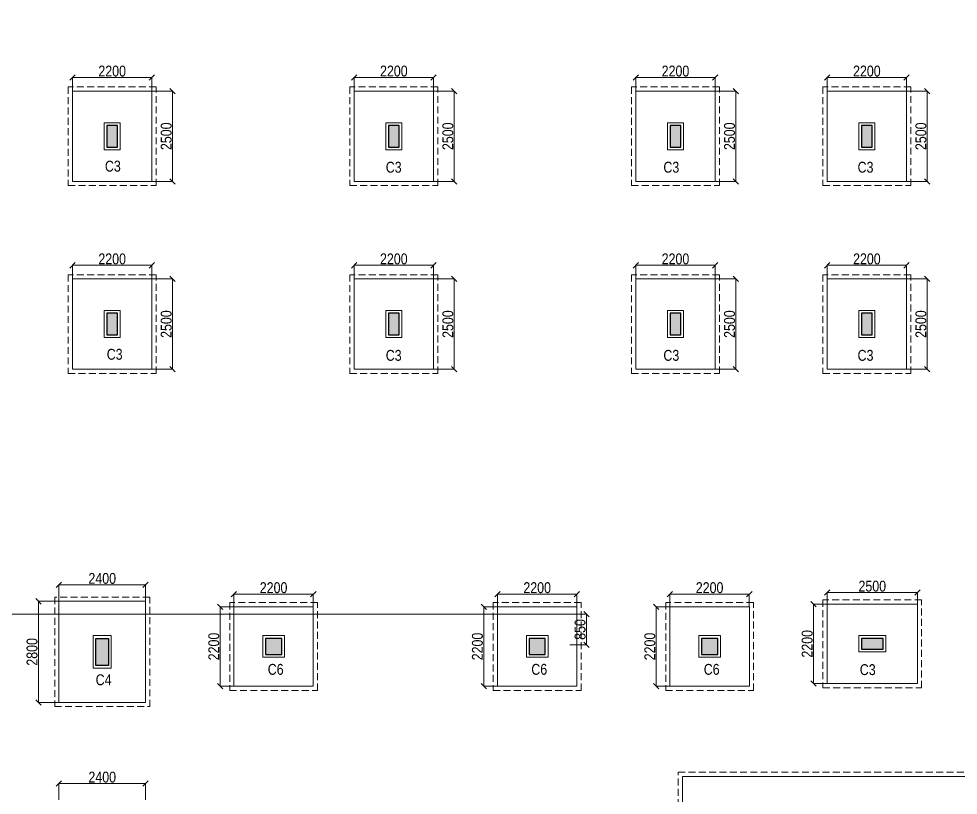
# Model space of a CAD drawing. Header units: millimetres. Extents: x 1112055 to 3390982, y -148532 to 766891.
# Drawn here: x 2899083 to 2925099, y 300376 to 321869 of the extents above; entities that cross this region are included whole.
import ezdxf

# ---------------------------------------------------------------- set-up
doc = ezdxf.new("R2010")
doc.units = ezdxf.units.MM
doc.header["$PDMODE"] = 35
doc.header["$PDSIZE"] = -25
doc.linetypes.add('Hidden', pattern=[9.525, 6.35, -3.175])
for name, color, linetype, lineweight in [('B COL. NO.', 3, 'Continuous', 20), ('B FINAL COLUMN', 1, 'Continuous', 30), ('B FOOTING', 49, 'Continuous', 20), ('B FOOTING DIM', 234, 'Continuous', 9), ('B P.C.C', 251, 'Continuous', 0), ('B TITLE BLOCK', 250, 'Continuous', 0)]:
    doc.layers.add(name, color=color, linetype=linetype, lineweight=lineweight)
doc.layers.add('B Pedestal', color=7, linetype='Continuous', lineweight=9, true_color=0x5c8948)
doc.layers.add('B-COL HT', color=7, linetype='Continuous', lineweight=0, true_color=0x4e4f45)
doc.styles.add('SWINC', font='swissc.ttf')
doc.dimstyles.new('BHOOMI', dxfattribs={"dimtxt": 230, "dimasz": 150, "dimexe": 10, "dimexo": 0, "dimgap": 25, "dimtad": 1, "dimdec": 0, "dimzin": 0, "dimdsep": 46, "dimtxsty": 'SWINC', "dimblk": 'OBLIQUE', "dimcen": 0.09, "dimclrd": 250, "dimclre": 250, "dimclrt": 256, "dimaunit": 1, "dimadec": 3, "dimazin": 0, "dimtfac": 1, "dimtdec": 0, "dimtofl": 0, "dimtmove": 1, "dimatfit": 3, "dimfxl": 100, "dimtolj": 1, "dimtzin": 0, "dimlwd": 9, "dimlwe": 5, "dimarcsym": 0})

# ---------------------------------------------------------------- blocks, each defined once
blk = doc.blocks.new('_Oblique')
at = {"color": 0, "linetype": 'ByBlock', "lineweight": -2}
blk.add_line((-0.5, -0.5), (0.5, 0.5), dxfattribs=at)
blk = doc.blocks.new('*D4883')
at = {"layer": 'B FOOTING DIM', "color": 250, "lineweight": 5, "ltscale": 0.5, "transparency": 16777216}
for p, q in [((2868419, 305388), (2914813, 305388)), ((2914803, 305388), (2914803, 304538)), ((2914345, 304538), (2914813, 304538))]:
    blk.add_line(p, q, dxfattribs=at)
at = {"layer": 'Defpoints', "color": 0, "transparency": 16777216}
for p in [(2868419, 305388), (2914345, 304538), (2914803, 304538)]:
    blk.add_point(p, dxfattribs=at)
at = {"layer": 'B FOOTING DIM', "color": 250, "lineweight": 5, "transparency": 16777216, "xscale": 150, "yscale": 150, "zscale": 150}
for p, rotation in [((2914803, 305388), 90), ((2914803, 304538), 270)]:
    blk.add_blockref('_Oblique', p, dxfattribs=dict(at, rotation=rotation))
at = {"layer": 'B FOOTING DIM', "transparency": 16777216, "insert": (2914628, 304963), "char_height": 300, "attachment_point": 5, "rotation": 90, "style": 'SWINC'}
blk.add_mtext('\\A1;850', dxfattribs=at)
blk = doc.blocks.new('*D4918')
at = {"layer": 'B FOOTING DIM', "color": 250, "lineweight": 5, "ltscale": 0.5, "transparency": 16777216}
for p, q in [((2921469, 305667), (2921082, 305667)), ((2921092, 305667), (2921092, 303467)), ((2921469, 303467), (2921082, 303467))]:
    blk.add_line(p, q, dxfattribs=at)
at = {"layer": 'Defpoints', "color": 0, "transparency": 16777216}
for p in [(2921469, 305667), (2921092, 303467), (2921469, 303467)]:
    blk.add_point(p, dxfattribs=at)
at = {"layer": 'B FOOTING DIM', "color": 250, "lineweight": 5, "transparency": 16777216, "xscale": 150, "yscale": 150, "zscale": 150}
for p, rotation in [((2921092, 305667), 90), ((2921092, 303467), 270)]:
    blk.add_blockref('_Oblique', p, dxfattribs=dict(at, rotation=rotation))
at = {"layer": 'B FOOTING DIM', "transparency": 16777216, "insert": (2920917, 304567), "char_height": 300, "attachment_point": 5, "rotation": 90, "style": 'SWINC'}
blk.add_mtext('\\A1;2200', dxfattribs=at)
blk = doc.blocks.new('*D4919')
at = {"layer": 'B FOOTING DIM', "color": 250, "lineweight": 5, "ltscale": 0.5, "transparency": 16777216}
for p, q in [((2921469, 305667), (2921469, 305997)), ((2921469, 305987), (2923969, 305987)), ((2923969, 305667), (2923969, 305997))]:
    blk.add_line(p, q, dxfattribs=at)
at = {"layer": 'Defpoints', "color": 0, "transparency": 16777216}
for p in [(2923969, 305987), (2921469, 305667), (2923969, 305667)]:
    blk.add_point(p, dxfattribs=at)
at = {"layer": 'B FOOTING DIM', "color": 250, "lineweight": 5, "transparency": 16777216, "xscale": 150, "yscale": 150, "zscale": 150, "rotation": 180}
blk.add_blockref('_Oblique', (2921469, 305987), dxfattribs=at)
at = {"layer": 'B FOOTING DIM', "color": 250, "lineweight": 5, "transparency": 16777216, "xscale": 150, "yscale": 150, "zscale": 150}
blk.add_blockref('_Oblique', (2923969, 305987), dxfattribs=at)
at = {"layer": 'B FOOTING DIM', "transparency": 16777216, "insert": (2922719, 306162), "char_height": 300, "attachment_point": 5, "style": 'SWINC'}
blk.add_mtext('\\A1;2500', dxfattribs=at)
blk = doc.blocks.new('*D4926')
at = {"layer": 'B FOOTING DIM', "color": 250, "lineweight": 5, "ltscale": 0.5, "transparency": 16777216}
for p, q in [((2921469, 314667), (2921469, 315055)), ((2923669, 314667), (2923669, 315055)), ((2923669, 315045), (2921469, 315045))]:
    blk.add_line(p, q, dxfattribs=at)
at = {"layer": 'Defpoints', "color": 0, "transparency": 16777216}
for p in [(2921469, 315045), (2921469, 314667), (2923669, 314667)]:
    blk.add_point(p, dxfattribs=at)
at = {"layer": 'B FOOTING DIM', "color": 250, "lineweight": 5, "transparency": 16777216, "xscale": 150, "yscale": 150, "zscale": 150, "rotation": 180}
blk.add_blockref('_Oblique', (2921469, 315045), dxfattribs=at)
at = {"layer": 'B FOOTING DIM', "color": 250, "lineweight": 5, "transparency": 16777216, "xscale": 150, "yscale": 150, "zscale": 150}
blk.add_blockref('_Oblique', (2923669, 315045), dxfattribs=at)
at = {"layer": 'B FOOTING DIM', "transparency": 16777216, "insert": (2922569, 315220), "char_height": 300, "attachment_point": 5, "style": 'SWINC'}
blk.add_mtext('\\A1;2200', dxfattribs=at)
blk = doc.blocks.new('*D4927')
at = {"layer": 'B FOOTING DIM', "color": 250, "lineweight": 5, "ltscale": 0.5, "transparency": 16777216}
for p, q in [((2923669, 314667), (2924252, 314667)), ((2924242, 314667), (2924242, 312167)), ((2923669, 312167), (2924252, 312167))]:
    blk.add_line(p, q, dxfattribs=at)
at = {"layer": 'Defpoints', "color": 0, "transparency": 16777216}
for p in [(2923669, 314667), (2923669, 312167), (2924242, 312167)]:
    blk.add_point(p, dxfattribs=at)
at = {"layer": 'B FOOTING DIM', "color": 250, "lineweight": 5, "transparency": 16777216, "xscale": 150, "yscale": 150, "zscale": 150}
for p, rotation in [((2924242, 314667), 90), ((2924242, 312167), 270)]:
    blk.add_blockref('_Oblique', p, dxfattribs=dict(at, rotation=rotation))
at = {"layer": 'B FOOTING DIM', "transparency": 16777216, "insert": (2924067, 313417), "char_height": 300, "attachment_point": 5, "rotation": 90, "style": 'SWINC'}
blk.add_mtext('\\A1;2500', dxfattribs=at)
blk = doc.blocks.new('*D4928')
at = {"layer": 'B FOOTING DIM', "color": 250, "lineweight": 5, "ltscale": 0.5, "transparency": 16777216}
for p, q in [((2916169, 314667), (2916169, 315055)), ((2918369, 314667), (2918369, 315055)), ((2918369, 315045), (2916169, 315045))]:
    blk.add_line(p, q, dxfattribs=at)
at = {"layer": 'Defpoints', "color": 0, "transparency": 16777216}
for p in [(2916169, 315045), (2916169, 314667), (2918369, 314667)]:
    blk.add_point(p, dxfattribs=at)
at = {"layer": 'B FOOTING DIM', "color": 250, "lineweight": 5, "transparency": 16777216, "xscale": 150, "yscale": 150, "zscale": 150, "rotation": 180}
blk.add_blockref('_Oblique', (2916169, 315045), dxfattribs=at)
at = {"layer": 'B FOOTING DIM', "color": 250, "lineweight": 5, "transparency": 16777216, "xscale": 150, "yscale": 150, "zscale": 150}
blk.add_blockref('_Oblique', (2918369, 315045), dxfattribs=at)
at = {"layer": 'B FOOTING DIM', "transparency": 16777216, "insert": (2917269, 315220), "char_height": 300, "attachment_point": 5, "style": 'SWINC'}
blk.add_mtext('\\A1;2200', dxfattribs=at)
blk = doc.blocks.new('*D4929')
at = {"layer": 'B FOOTING DIM', "color": 250, "lineweight": 5, "ltscale": 0.5, "transparency": 16777216}
for p, q in [((2918369, 314667), (2918952, 314667)), ((2918942, 314667), (2918942, 312167)), ((2918369, 312167), (2918952, 312167))]:
    blk.add_line(p, q, dxfattribs=at)
at = {"layer": 'Defpoints', "color": 0, "transparency": 16777216}
for p in [(2918369, 314667), (2918369, 312167), (2918942, 312167)]:
    blk.add_point(p, dxfattribs=at)
at = {"layer": 'B FOOTING DIM', "color": 250, "lineweight": 5, "transparency": 16777216, "xscale": 150, "yscale": 150, "zscale": 150}
for p, rotation in [((2918942, 314667), 90), ((2918942, 312167), 270)]:
    blk.add_blockref('_Oblique', p, dxfattribs=dict(at, rotation=rotation))
at = {"layer": 'B FOOTING DIM', "transparency": 16777216, "insert": (2918767, 313417), "char_height": 300, "attachment_point": 5, "rotation": 90, "style": 'SWINC'}
blk.add_mtext('\\A1;2500', dxfattribs=at)
blk = doc.blocks.new('*D4930')
at = {"layer": 'B FOOTING DIM', "color": 250, "lineweight": 5, "ltscale": 0.5, "transparency": 16777216}
for p, q in [((2908369, 314667), (2908369, 315055)), ((2910569, 314667), (2910569, 315055)), ((2910569, 315045), (2908369, 315045))]:
    blk.add_line(p, q, dxfattribs=at)
at = {"layer": 'Defpoints', "color": 0, "transparency": 16777216}
for p in [(2908369, 315045), (2908369, 314667), (2910569, 314667)]:
    blk.add_point(p, dxfattribs=at)
at = {"layer": 'B FOOTING DIM', "color": 250, "lineweight": 5, "transparency": 16777216, "xscale": 150, "yscale": 150, "zscale": 150, "rotation": 180}
blk.add_blockref('_Oblique', (2908369, 315045), dxfattribs=at)
at = {"layer": 'B FOOTING DIM', "color": 250, "lineweight": 5, "transparency": 16777216, "xscale": 150, "yscale": 150, "zscale": 150}
blk.add_blockref('_Oblique', (2910569, 315045), dxfattribs=at)
at = {"layer": 'B FOOTING DIM', "transparency": 16777216, "insert": (2909469, 315220), "char_height": 300, "attachment_point": 5, "style": 'SWINC'}
blk.add_mtext('\\A1;2200', dxfattribs=at)
blk = doc.blocks.new('*D4931')
at = {"layer": 'B FOOTING DIM', "color": 250, "lineweight": 5, "ltscale": 0.5, "transparency": 16777216}
for p, q in [((2910569, 314667), (2911152, 314667)), ((2911142, 314667), (2911142, 312167)), ((2910569, 312167), (2911152, 312167))]:
    blk.add_line(p, q, dxfattribs=at)
at = {"layer": 'Defpoints', "color": 0, "transparency": 16777216}
for p in [(2910569, 314667), (2910569, 312167), (2911142, 312167)]:
    blk.add_point(p, dxfattribs=at)
at = {"layer": 'B FOOTING DIM', "color": 250, "lineweight": 5, "transparency": 16777216, "xscale": 150, "yscale": 150, "zscale": 150}
for p, rotation in [((2911142, 314667), 90), ((2911142, 312167), 270)]:
    blk.add_blockref('_Oblique', p, dxfattribs=dict(at, rotation=rotation))
at = {"layer": 'B FOOTING DIM', "transparency": 16777216, "insert": (2910967, 313417), "char_height": 300, "attachment_point": 5, "rotation": 90, "style": 'SWINC'}
blk.add_mtext('\\A1;2500', dxfattribs=at)
blk = doc.blocks.new('*D4932')
at = {"layer": 'B FOOTING DIM', "color": 250, "lineweight": 5, "ltscale": 0.5, "transparency": 16777216}
for p, q in [((2900569, 314667), (2900569, 315055)), ((2902769, 314667), (2902769, 315055)), ((2902769, 315045), (2900569, 315045))]:
    blk.add_line(p, q, dxfattribs=at)
at = {"layer": 'Defpoints', "color": 0, "transparency": 16777216}
for p in [(2900569, 315045), (2900569, 314667), (2902769, 314667)]:
    blk.add_point(p, dxfattribs=at)
at = {"layer": 'B FOOTING DIM', "color": 250, "lineweight": 5, "transparency": 16777216, "xscale": 150, "yscale": 150, "zscale": 150, "rotation": 180}
blk.add_blockref('_Oblique', (2900569, 315045), dxfattribs=at)
at = {"layer": 'B FOOTING DIM', "color": 250, "lineweight": 5, "transparency": 16777216, "xscale": 150, "yscale": 150, "zscale": 150}
blk.add_blockref('_Oblique', (2902769, 315045), dxfattribs=at)
at = {"layer": 'B FOOTING DIM', "transparency": 16777216, "insert": (2901669, 315220), "char_height": 300, "attachment_point": 5, "style": 'SWINC'}
blk.add_mtext('\\A1;2200', dxfattribs=at)
blk = doc.blocks.new('*D4933')
at = {"layer": 'B FOOTING DIM', "color": 250, "lineweight": 5, "ltscale": 0.5, "transparency": 16777216}
for p, q in [((2902769, 314667), (2903352, 314667)), ((2903342, 314667), (2903342, 312167)), ((2902769, 312167), (2903352, 312167))]:
    blk.add_line(p, q, dxfattribs=at)
at = {"layer": 'Defpoints', "color": 0, "transparency": 16777216}
for p in [(2902769, 314667), (2902769, 312167), (2903342, 312167)]:
    blk.add_point(p, dxfattribs=at)
at = {"layer": 'B FOOTING DIM', "color": 250, "lineweight": 5, "transparency": 16777216, "xscale": 150, "yscale": 150, "zscale": 150}
for p, rotation in [((2903342, 314667), 90), ((2903342, 312167), 270)]:
    blk.add_blockref('_Oblique', p, dxfattribs=dict(at, rotation=rotation))
at = {"layer": 'B FOOTING DIM', "transparency": 16777216, "insert": (2903167, 313417), "char_height": 300, "attachment_point": 5, "rotation": 90, "style": 'SWINC'}
blk.add_mtext('\\A1;2500', dxfattribs=at)
blk = doc.blocks.new('*D4934')
at = {"layer": 'B FOOTING DIM', "color": 250, "lineweight": 5, "ltscale": 0.5, "transparency": 16777216}
for p, q in [((2900569, 319867), (2900569, 320255)), ((2902769, 319867), (2902769, 320255)), ((2902769, 320245), (2900569, 320245))]:
    blk.add_line(p, q, dxfattribs=at)
at = {"layer": 'Defpoints', "color": 0, "transparency": 16777216}
for p in [(2900569, 320245), (2900569, 319867), (2902769, 319867)]:
    blk.add_point(p, dxfattribs=at)
at = {"layer": 'B FOOTING DIM', "color": 250, "lineweight": 5, "transparency": 16777216, "xscale": 150, "yscale": 150, "zscale": 150, "rotation": 180}
blk.add_blockref('_Oblique', (2900569, 320245), dxfattribs=at)
at = {"layer": 'B FOOTING DIM', "color": 250, "lineweight": 5, "transparency": 16777216, "xscale": 150, "yscale": 150, "zscale": 150}
blk.add_blockref('_Oblique', (2902769, 320245), dxfattribs=at)
at = {"layer": 'B FOOTING DIM', "transparency": 16777216, "insert": (2901669, 320420), "char_height": 300, "attachment_point": 5, "style": 'SWINC'}
blk.add_mtext('\\A1;2200', dxfattribs=at)
blk = doc.blocks.new('*D4935')
at = {"layer": 'B FOOTING DIM', "color": 250, "lineweight": 5, "ltscale": 0.5, "transparency": 16777216}
for p, q in [((2902769, 319867), (2903352, 319867)), ((2903342, 319867), (2903342, 317367)), ((2902769, 317367), (2903352, 317367))]:
    blk.add_line(p, q, dxfattribs=at)
at = {"layer": 'Defpoints', "color": 0, "transparency": 16777216}
for p in [(2902769, 319867), (2902769, 317367), (2903342, 317367)]:
    blk.add_point(p, dxfattribs=at)
at = {"layer": 'B FOOTING DIM', "color": 250, "lineweight": 5, "transparency": 16777216, "xscale": 150, "yscale": 150, "zscale": 150}
for p, rotation in [((2903342, 319867), 90), ((2903342, 317367), 270)]:
    blk.add_blockref('_Oblique', p, dxfattribs=dict(at, rotation=rotation))
at = {"layer": 'B FOOTING DIM', "transparency": 16777216, "insert": (2903167, 318617), "char_height": 300, "attachment_point": 5, "rotation": 90, "style": 'SWINC'}
blk.add_mtext('\\A1;2500', dxfattribs=at)
blk = doc.blocks.new('*D4936')
at = {"layer": 'B FOOTING DIM', "color": 250, "lineweight": 5, "ltscale": 0.5, "transparency": 16777216}
for p, q in [((2908369, 319867), (2908369, 320255)), ((2910569, 319867), (2910569, 320255)), ((2910569, 320245), (2908369, 320245))]:
    blk.add_line(p, q, dxfattribs=at)
at = {"layer": 'Defpoints', "color": 0, "transparency": 16777216}
for p in [(2908369, 320245), (2908369, 319867), (2910569, 319867)]:
    blk.add_point(p, dxfattribs=at)
at = {"layer": 'B FOOTING DIM', "color": 250, "lineweight": 5, "transparency": 16777216, "xscale": 150, "yscale": 150, "zscale": 150, "rotation": 180}
blk.add_blockref('_Oblique', (2908369, 320245), dxfattribs=at)
at = {"layer": 'B FOOTING DIM', "color": 250, "lineweight": 5, "transparency": 16777216, "xscale": 150, "yscale": 150, "zscale": 150}
blk.add_blockref('_Oblique', (2910569, 320245), dxfattribs=at)
at = {"layer": 'B FOOTING DIM', "transparency": 16777216, "insert": (2909469, 320420), "char_height": 300, "attachment_point": 5, "style": 'SWINC'}
blk.add_mtext('\\A1;2200', dxfattribs=at)
blk = doc.blocks.new('*D4937')
at = {"layer": 'B FOOTING DIM', "color": 250, "lineweight": 5, "ltscale": 0.5, "transparency": 16777216}
for p, q in [((2910569, 319867), (2911152, 319867)), ((2911142, 319867), (2911142, 317367)), ((2910569, 317367), (2911152, 317367))]:
    blk.add_line(p, q, dxfattribs=at)
at = {"layer": 'Defpoints', "color": 0, "transparency": 16777216}
for p in [(2910569, 319867), (2910569, 317367), (2911142, 317367)]:
    blk.add_point(p, dxfattribs=at)
at = {"layer": 'B FOOTING DIM', "color": 250, "lineweight": 5, "transparency": 16777216, "xscale": 150, "yscale": 150, "zscale": 150}
for p, rotation in [((2911142, 319867), 90), ((2911142, 317367), 270)]:
    blk.add_blockref('_Oblique', p, dxfattribs=dict(at, rotation=rotation))
at = {"layer": 'B FOOTING DIM', "transparency": 16777216, "insert": (2910967, 318617), "char_height": 300, "attachment_point": 5, "rotation": 90, "style": 'SWINC'}
blk.add_mtext('\\A1;2500', dxfattribs=at)
blk = doc.blocks.new('*D4938')
at = {"layer": 'B FOOTING DIM', "color": 250, "lineweight": 5, "ltscale": 0.5, "transparency": 16777216}
for p, q in [((2916169, 319867), (2916169, 320255)), ((2918369, 319867), (2918369, 320255)), ((2918369, 320245), (2916169, 320245))]:
    blk.add_line(p, q, dxfattribs=at)
at = {"layer": 'Defpoints', "color": 0, "transparency": 16777216}
for p in [(2916169, 320245), (2916169, 319867), (2918369, 319867)]:
    blk.add_point(p, dxfattribs=at)
at = {"layer": 'B FOOTING DIM', "color": 250, "lineweight": 5, "transparency": 16777216, "xscale": 150, "yscale": 150, "zscale": 150, "rotation": 180}
blk.add_blockref('_Oblique', (2916169, 320245), dxfattribs=at)
at = {"layer": 'B FOOTING DIM', "color": 250, "lineweight": 5, "transparency": 16777216, "xscale": 150, "yscale": 150, "zscale": 150}
blk.add_blockref('_Oblique', (2918369, 320245), dxfattribs=at)
at = {"layer": 'B FOOTING DIM', "transparency": 16777216, "insert": (2917269, 320420), "char_height": 300, "attachment_point": 5, "style": 'SWINC'}
blk.add_mtext('\\A1;2200', dxfattribs=at)
blk = doc.blocks.new('*D4939')
at = {"layer": 'B FOOTING DIM', "color": 250, "lineweight": 5, "ltscale": 0.5, "transparency": 16777216}
for p, q in [((2918369, 319867), (2918952, 319867)), ((2918942, 319867), (2918942, 317367)), ((2918369, 317367), (2918952, 317367))]:
    blk.add_line(p, q, dxfattribs=at)
at = {"layer": 'Defpoints', "color": 0, "transparency": 16777216}
for p in [(2918369, 319867), (2918369, 317367), (2918942, 317367)]:
    blk.add_point(p, dxfattribs=at)
at = {"layer": 'B FOOTING DIM', "color": 250, "lineweight": 5, "transparency": 16777216, "xscale": 150, "yscale": 150, "zscale": 150}
for p, rotation in [((2918942, 319867), 90), ((2918942, 317367), 270)]:
    blk.add_blockref('_Oblique', p, dxfattribs=dict(at, rotation=rotation))
at = {"layer": 'B FOOTING DIM', "transparency": 16777216, "insert": (2918767, 318617), "char_height": 300, "attachment_point": 5, "rotation": 90, "style": 'SWINC'}
blk.add_mtext('\\A1;2500', dxfattribs=at)
blk = doc.blocks.new('*D4940')
at = {"layer": 'B FOOTING DIM', "color": 250, "lineweight": 5, "ltscale": 0.5, "transparency": 16777216}
for p, q in [((2921469, 319867), (2921469, 320255)), ((2923669, 319867), (2923669, 320255)), ((2923669, 320245), (2921469, 320245))]:
    blk.add_line(p, q, dxfattribs=at)
at = {"layer": 'Defpoints', "color": 0, "transparency": 16777216}
for p in [(2921469, 320245), (2921469, 319867), (2923669, 319867)]:
    blk.add_point(p, dxfattribs=at)
at = {"layer": 'B FOOTING DIM', "color": 250, "lineweight": 5, "transparency": 16777216, "xscale": 150, "yscale": 150, "zscale": 150, "rotation": 180}
blk.add_blockref('_Oblique', (2921469, 320245), dxfattribs=at)
at = {"layer": 'B FOOTING DIM', "color": 250, "lineweight": 5, "transparency": 16777216, "xscale": 150, "yscale": 150, "zscale": 150}
blk.add_blockref('_Oblique', (2923669, 320245), dxfattribs=at)
at = {"layer": 'B FOOTING DIM', "transparency": 16777216, "insert": (2922569, 320420), "char_height": 300, "attachment_point": 5, "style": 'SWINC'}
blk.add_mtext('\\A1;2200', dxfattribs=at)
blk = doc.blocks.new('*D4941')
at = {"layer": 'B FOOTING DIM', "color": 250, "lineweight": 5, "ltscale": 0.5, "transparency": 16777216}
for p, q in [((2923669, 319867), (2924252, 319867)), ((2924242, 319867), (2924242, 317367)), ((2923669, 317367), (2924252, 317367))]:
    blk.add_line(p, q, dxfattribs=at)
at = {"layer": 'Defpoints', "color": 0, "transparency": 16777216}
for p in [(2923669, 319867), (2923669, 317367), (2924242, 317367)]:
    blk.add_point(p, dxfattribs=at)
at = {"layer": 'B FOOTING DIM', "color": 250, "lineweight": 5, "transparency": 16777216, "xscale": 150, "yscale": 150, "zscale": 150}
for p, rotation in [((2924242, 319867), 90), ((2924242, 317367), 270)]:
    blk.add_blockref('_Oblique', p, dxfattribs=dict(at, rotation=rotation))
at = {"layer": 'B FOOTING DIM', "transparency": 16777216, "insert": (2924067, 318617), "char_height": 300, "attachment_point": 5, "rotation": 90, "style": 'SWINC'}
blk.add_mtext('\\A1;2500', dxfattribs=at)
blk = doc.blocks.new('*D4948')
at = {"layer": 'B FOOTING DIM', "color": 250, "lineweight": 5, "ltscale": 0.5, "transparency": 16777216}
for p, q in [((2900194, 305743), (2899616, 305743)), ((2899626, 305743), (2899626, 302943)), ((2900194, 302943), (2899616, 302943))]:
    blk.add_line(p, q, dxfattribs=at)
at = {"layer": 'Defpoints', "color": 0, "transparency": 16777216}
for p in [(2900194, 305743), (2899626, 302943), (2900194, 302943)]:
    blk.add_point(p, dxfattribs=at)
at = {"layer": 'B FOOTING DIM', "color": 250, "lineweight": 5, "transparency": 16777216, "xscale": 150, "yscale": 150, "zscale": 150}
for p, rotation in [((2899626, 305743), 90), ((2899626, 302943), 270)]:
    blk.add_blockref('_Oblique', p, dxfattribs=dict(at, rotation=rotation))
at = {"layer": 'B FOOTING DIM', "transparency": 16777216, "insert": (2899451, 304343), "char_height": 300, "attachment_point": 5, "rotation": 90, "style": 'SWINC'}
blk.add_mtext('\\A1;2800', dxfattribs=at)
blk = doc.blocks.new('*D4949')
at = {"layer": 'B FOOTING DIM', "color": 250, "lineweight": 5, "ltscale": 0.5, "transparency": 16777216}
for p, q in [((2900194, 305743), (2900194, 306210)), ((2902594, 305743), (2902594, 306210)), ((2900194, 306200), (2902594, 306200))]:
    blk.add_line(p, q, dxfattribs=at)
at = {"layer": 'Defpoints', "color": 0, "transparency": 16777216}
for p in [(2902594, 306200), (2900194, 305743), (2902594, 305743)]:
    blk.add_point(p, dxfattribs=at)
at = {"layer": 'B FOOTING DIM', "color": 250, "lineweight": 5, "transparency": 16777216, "xscale": 150, "yscale": 150, "zscale": 150, "rotation": 180}
blk.add_blockref('_Oblique', (2900194, 306200), dxfattribs=at)
at = {"layer": 'B FOOTING DIM', "color": 250, "lineweight": 5, "transparency": 16777216, "xscale": 150, "yscale": 150, "zscale": 150}
blk.add_blockref('_Oblique', (2902594, 306200), dxfattribs=at)
at = {"layer": 'B FOOTING DIM', "transparency": 16777216, "insert": (2901394, 306375), "char_height": 300, "attachment_point": 5, "style": 'SWINC'}
blk.add_mtext('\\A1;2400', dxfattribs=at)
blk = doc.blocks.new('*D5200')
at = {"layer": 'B FOOTING DIM', "color": 250, "lineweight": 5, "ltscale": 0.5, "transparency": 16777216}
for p, q in [((2917114, 305592), (2916725, 305592)), ((2916735, 305592), (2916735, 303392)), ((2917114, 303392), (2916725, 303392))]:
    blk.add_line(p, q, dxfattribs=at)
at = {"layer": 'Defpoints', "color": 0, "transparency": 16777216}
for p in [(2917114, 305592), (2916735, 303392), (2917114, 303392)]:
    blk.add_point(p, dxfattribs=at)
at = {"layer": 'B FOOTING DIM', "color": 250, "lineweight": 5, "transparency": 16777216, "xscale": 150, "yscale": 150, "zscale": 150}
for p, rotation in [((2916735, 305592), 90), ((2916735, 303392), 270)]:
    blk.add_blockref('_Oblique', p, dxfattribs=dict(at, rotation=rotation))
at = {"layer": 'B FOOTING DIM', "transparency": 16777216, "insert": (2916560, 304492), "char_height": 300, "attachment_point": 5, "rotation": 90, "style": 'SWINC'}
blk.add_mtext('\\A1;2200', dxfattribs=at)
blk = doc.blocks.new('*D5201')
at = {"layer": 'B FOOTING DIM', "color": 250, "lineweight": 5, "ltscale": 0.5, "transparency": 16777216}
for p, q in [((2917114, 305592), (2917114, 305954)), ((2919314, 305592), (2919314, 305954)), ((2917114, 305944), (2919314, 305944))]:
    blk.add_line(p, q, dxfattribs=at)
at = {"layer": 'Defpoints', "color": 0, "transparency": 16777216}
for p in [(2919314, 305944), (2917114, 305592), (2919314, 305592)]:
    blk.add_point(p, dxfattribs=at)
at = {"layer": 'B FOOTING DIM', "color": 250, "lineweight": 5, "transparency": 16777216, "xscale": 150, "yscale": 150, "zscale": 150, "rotation": 180}
blk.add_blockref('_Oblique', (2917114, 305944), dxfattribs=at)
at = {"layer": 'B FOOTING DIM', "color": 250, "lineweight": 5, "transparency": 16777216, "xscale": 150, "yscale": 150, "zscale": 150}
blk.add_blockref('_Oblique', (2919314, 305944), dxfattribs=at)
at = {"layer": 'B FOOTING DIM', "transparency": 16777216, "insert": (2918214, 306119), "char_height": 300, "attachment_point": 5, "style": 'SWINC'}
blk.add_mtext('\\A1;2200', dxfattribs=at)
blk = doc.blocks.new('*D5202')
at = {"layer": 'B FOOTING DIM', "color": 250, "lineweight": 5, "ltscale": 0.5, "transparency": 16777216}
for p, q in [((2912339, 305592), (2911950, 305592)), ((2911960, 305592), (2911960, 303392)), ((2912339, 303392), (2911950, 303392))]:
    blk.add_line(p, q, dxfattribs=at)
at = {"layer": 'Defpoints', "color": 0, "transparency": 16777216}
for p in [(2912339, 305592), (2911960, 303392), (2912339, 303392)]:
    blk.add_point(p, dxfattribs=at)
at = {"layer": 'B FOOTING DIM', "color": 250, "lineweight": 5, "transparency": 16777216, "xscale": 150, "yscale": 150, "zscale": 150}
for p, rotation in [((2911960, 305592), 90), ((2911960, 303392), 270)]:
    blk.add_blockref('_Oblique', p, dxfattribs=dict(at, rotation=rotation))
at = {"layer": 'B FOOTING DIM', "transparency": 16777216, "insert": (2911785, 304492), "char_height": 300, "attachment_point": 5, "rotation": 90, "style": 'SWINC'}
blk.add_mtext('\\A1;2200', dxfattribs=at)
blk = doc.blocks.new('*D5203')
at = {"layer": 'B FOOTING DIM', "color": 250, "lineweight": 5, "ltscale": 0.5, "transparency": 16777216}
for p, q in [((2912339, 305592), (2912339, 305954)), ((2914539, 305592), (2914539, 305954)), ((2912339, 305944), (2914539, 305944))]:
    blk.add_line(p, q, dxfattribs=at)
at = {"layer": 'Defpoints', "color": 0, "transparency": 16777216}
for p in [(2914539, 305944), (2912339, 305592), (2914539, 305592)]:
    blk.add_point(p, dxfattribs=at)
at = {"layer": 'B FOOTING DIM', "color": 250, "lineweight": 5, "transparency": 16777216, "xscale": 150, "yscale": 150, "zscale": 150, "rotation": 180}
blk.add_blockref('_Oblique', (2912339, 305944), dxfattribs=at)
at = {"layer": 'B FOOTING DIM', "color": 250, "lineweight": 5, "transparency": 16777216, "xscale": 150, "yscale": 150, "zscale": 150}
blk.add_blockref('_Oblique', (2914539, 305944), dxfattribs=at)
at = {"layer": 'B FOOTING DIM', "transparency": 16777216, "insert": (2913439, 306119), "char_height": 300, "attachment_point": 5, "style": 'SWINC'}
blk.add_mtext('\\A1;2200', dxfattribs=at)
blk = doc.blocks.new('*D5204')
at = {"layer": 'B FOOTING DIM', "color": 250, "lineweight": 5, "ltscale": 0.5, "transparency": 16777216}
for p, q in [((2905039, 305592), (2904650, 305592)), ((2904660, 305592), (2904660, 303392)), ((2905039, 303392), (2904650, 303392))]:
    blk.add_line(p, q, dxfattribs=at)
at = {"layer": 'Defpoints', "color": 0, "transparency": 16777216}
for p in [(2905039, 305592), (2904660, 303392), (2905039, 303392)]:
    blk.add_point(p, dxfattribs=at)
at = {"layer": 'B FOOTING DIM', "color": 250, "lineweight": 5, "transparency": 16777216, "xscale": 150, "yscale": 150, "zscale": 150}
for p, rotation in [((2904660, 305592), 90), ((2904660, 303392), 270)]:
    blk.add_blockref('_Oblique', p, dxfattribs=dict(at, rotation=rotation))
at = {"layer": 'B FOOTING DIM', "transparency": 16777216, "insert": (2904485, 304492), "char_height": 300, "attachment_point": 5, "rotation": 90, "style": 'SWINC'}
blk.add_mtext('\\A1;2200', dxfattribs=at)
blk = doc.blocks.new('*D5205')
at = {"layer": 'B FOOTING DIM', "color": 250, "lineweight": 5, "ltscale": 0.5, "transparency": 16777216}
for p, q in [((2905039, 305592), (2905039, 305954)), ((2907239, 305592), (2907239, 305954)), ((2905039, 305944), (2907239, 305944))]:
    blk.add_line(p, q, dxfattribs=at)
at = {"layer": 'Defpoints', "color": 0, "transparency": 16777216}
for p in [(2907239, 305944), (2905039, 305592), (2907239, 305592)]:
    blk.add_point(p, dxfattribs=at)
at = {"layer": 'B FOOTING DIM', "color": 250, "lineweight": 5, "transparency": 16777216, "xscale": 150, "yscale": 150, "zscale": 150, "rotation": 180}
blk.add_blockref('_Oblique', (2905039, 305944), dxfattribs=at)
at = {"layer": 'B FOOTING DIM', "color": 250, "lineweight": 5, "transparency": 16777216, "xscale": 150, "yscale": 150, "zscale": 150}
blk.add_blockref('_Oblique', (2907239, 305944), dxfattribs=at)
at = {"layer": 'B FOOTING DIM', "transparency": 16777216, "insert": (2906139, 306119), "char_height": 300, "attachment_point": 5, "style": 'SWINC'}
blk.add_mtext('\\A1;2200', dxfattribs=at)
blk = doc.blocks.new('*D5211')
at = {"layer": 'B FOOTING DIM', "color": 250, "lineweight": 5, "ltscale": 0.5, "transparency": 16777216}
for p, q in [((2900194, 300243), (2900194, 300710)), ((2900194, 300700), (2902594, 300700)), ((2902594, 300243), (2902594, 300710))]:
    blk.add_line(p, q, dxfattribs=at)
at = {"layer": 'Defpoints', "color": 0, "transparency": 16777216}
for p in [(2902594, 300700), (2900194, 300243), (2902594, 300243)]:
    blk.add_point(p, dxfattribs=at)
at = {"layer": 'B FOOTING DIM', "color": 250, "lineweight": 5, "transparency": 16777216, "xscale": 150, "yscale": 150, "zscale": 150, "rotation": 180}
blk.add_blockref('_Oblique', (2900194, 300700), dxfattribs=at)
at = {"layer": 'B FOOTING DIM', "color": 250, "lineweight": 5, "transparency": 16777216, "xscale": 150, "yscale": 150, "zscale": 150}
blk.add_blockref('_Oblique', (2902594, 300700), dxfattribs=at)
at = {"layer": 'B FOOTING DIM', "transparency": 16777216, "insert": (2901394, 300875), "char_height": 300, "attachment_point": 5, "style": 'SWINC'}
blk.add_mtext('\\A1;2400', dxfattribs=at)

msp = doc.modelspace()

# ---------------------------------------------------------------- hatches: boundary and pattern name
at = {"layer": 'B-COL HT', "lineweight": 0}
h = msp.add_hatch(color=250, dxfattribs=at)
h.dxf.hatch_style = 1
h.paths.add_polyline_path([(2901819.2, 318917.4), (2901519.2, 318917.4), (2901519.2, 318317.4), (2901819.2, 318317.4)])
h = msp.add_hatch(color=250, dxfattribs=at)
h.dxf.hatch_style = 1
h.paths.add_polyline_path([(2909619.2, 318917.4), (2909319.2, 318917.4), (2909319.2, 318317.4), (2909619.2, 318317.4)])
h = msp.add_hatch(color=250, dxfattribs=at)
h.dxf.hatch_style = 1
h.paths.add_polyline_path([(2917419.2, 318917.4), (2917119.2, 318917.4), (2917119.2, 318317.4), (2917419.2, 318317.4)])
h = msp.add_hatch(color=250, dxfattribs=at)
h.dxf.hatch_style = 1
h.paths.add_polyline_path([(2922719.2, 318917.4), (2922419.2, 318917.4), (2922419.2, 318317.4), (2922719.2, 318317.4)])
h = msp.add_hatch(color=250, dxfattribs=at)
h.dxf.hatch_style = 1
h.paths.add_polyline_path([(2901819.2, 313717.4), (2901519.2, 313717.4), (2901519.2, 313117.4), (2901819.2, 313117.4)])
h = msp.add_hatch(color=250, dxfattribs=at)
h.dxf.hatch_style = 1
h.paths.add_polyline_path([(2909619.2, 313717.4), (2909319.2, 313717.4), (2909319.2, 313117.4), (2909619.2, 313117.4)])
h = msp.add_hatch(color=250, dxfattribs=at)
h.dxf.hatch_style = 1
h.paths.add_polyline_path([(2917419.2, 313717.4), (2917119.2, 313717.4), (2917119.2, 313117.4), (2917419.2, 313117.4)])
h = msp.add_hatch(color=250, dxfattribs=at)
h.dxf.hatch_style = 1
h.paths.add_polyline_path([(2922719.2, 313717.4), (2922419.2, 313717.4), (2922419.2, 313117.4), (2922719.2, 313117.4)])
h = msp.add_hatch(color=250, dxfattribs=at)
h.dxf.hatch_style = 1
h.paths.add_polyline_path([(2901569.2, 303968), (2901219.2, 303968), (2901219.2, 304718), (2901569.2, 304718)])
h = msp.add_hatch(color=250, dxfattribs=at)
h.dxf.hatch_style = 1
h.paths.add_polyline_path([(2905914.2, 304267.4), (2906364.2, 304267.4), (2906364.2, 304717.4), (2905914.2, 304717.4)])
h = msp.add_hatch(color=250, dxfattribs=at)
h.dxf.hatch_style = 1
h.paths.add_polyline_path([(2913214.2, 304267.4), (2913664.2, 304267.4), (2913664.2, 304717.4), (2913214.2, 304717.4)])
h = msp.add_hatch(color=250, dxfattribs=at)
h.dxf.hatch_style = 1
h.paths.add_polyline_path([(2917989.2, 304267.4), (2918439.2, 304267.4), (2918439.2, 304717.4), (2917989.2, 304717.4)])
h = msp.add_hatch(color=250, dxfattribs=at)
h.dxf.hatch_style = 1
h.paths.add_polyline_path([(2922419.2, 304717.4), (2922419.2, 304417.4), (2923019.2, 304417.4), (2923019.2, 304717.4)])

# ---------------------------------------------------------------- linework, layer by layer
at = {"layer": 'B FINAL COLUMN', "color": 5, "lineweight": 30}
for points in [[(2901819.2, 318917.4), (2901519.2, 318917.4), (2901519.2, 318317.4), (2901819.2, 318317.4)], [(2909619.2, 318917.4), (2909319.2, 318917.4), (2909319.2, 318317.4), (2909619.2, 318317.4)], [(2917419.2, 318917.4), (2917119.2, 318917.4), (2917119.2, 318317.4), (2917419.2, 318317.4)], [(2922719.2, 318917.4), (2922419.2, 318917.4), (2922419.2, 318317.4), (2922719.2, 318317.4)], [(2901819.2, 313717.4), (2901519.2, 313717.4), (2901519.2, 313117.4), (2901819.2, 313117.4)], [(2909619.2, 313717.4), (2909319.2, 313717.4), (2909319.2, 313117.4), (2909619.2, 313117.4)], [(2917419.2, 313717.4), (2917119.2, 313717.4), (2917119.2, 313117.4), (2917419.2, 313117.4)], [(2922719.2, 313717.4), (2922419.2, 313717.4), (2922419.2, 313117.4), (2922719.2, 313117.4)], [(2901569.2, 303968), (2901219.2, 303968), (2901219.2, 304718), (2901569.2, 304718)], [(2905914.2, 304267.4), (2906364.2, 304267.4), (2906364.2, 304717.4), (2905914.2, 304717.4)], [(2913214.2, 304267.4), (2913664.2, 304267.4), (2913664.2, 304717.4), (2913214.2, 304717.4)], [(2917989.2, 304267.4), (2918439.2, 304267.4), (2918439.2, 304717.4), (2917989.2, 304717.4)], [(2922419.2, 304717.4), (2922419.2, 304417.4), (2923019.2, 304417.4), (2923019.2, 304717.4)]]:
    msp.add_lwpolyline(points, close=True, dxfattribs=at)
at = {"layer": 'B FOOTING'}
msp.add_lwpolyline([(2899375.2, 261097.4), (2917459.2, 261097.4), (2917459.2, 300897.4), (2930089.2, 300897.4), (2930089.2, 324017.4)], dxfattribs=at)
for points in [[(2900569.2, 317367.4), (2902769.2, 317367.4), (2902769.2, 319867.4), (2900569.2, 319867.4)], [(2908369.2, 317367.4), (2910569.2, 317367.4), (2910569.2, 319867.4), (2908369.2, 319867.4)], [(2916169.2, 317367.4), (2918369.2, 317367.4), (2918369.2, 319867.4), (2916169.2, 319867.4)], [(2921469.2, 317367.4), (2923669.2, 317367.4), (2923669.2, 319867.4), (2921469.2, 319867.4)], [(2900569.2, 312167.4), (2902769.2, 312167.4), (2902769.2, 314667.4), (2900569.2, 314667.4)], [(2908369.2, 312167.4), (2910569.2, 312167.4), (2910569.2, 314667.4), (2908369.2, 314667.4)], [(2916169.2, 312167.4), (2918369.2, 312167.4), (2918369.2, 314667.4), (2916169.2, 314667.4)], [(2921469.2, 312167.4), (2923669.2, 312167.4), (2923669.2, 314667.4), (2921469.2, 314667.4)], [(2900194.2, 302943), (2902594.2, 302943), (2902594.2, 305743), (2900194.2, 305743)], [(2905039.2, 303392.4), (2907239.2, 303392.4), (2907239.2, 305592.4), (2905039.2, 305592.4)], [(2912339.2, 303392.4), (2914539.2, 303392.4), (2914539.2, 305592.4), (2912339.2, 305592.4)], [(2917114.2, 303392.4), (2919314.2, 303392.4), (2919314.2, 305592.4), (2917114.2, 305592.4)], [(2923969.2, 303467.4), (2923969.2, 305667.4), (2921469.2, 305667.4), (2921469.2, 303467.4)]]:
    msp.add_lwpolyline(points, close=True, dxfattribs=at)
at = {"layer": 'B P.C.C', "color": 250, "linetype": 'Hidden', "lineweight": 0, "ltscale": 30}
msp.add_lwpolyline([(2902584.2, 261212.4), (2917344.2, 261212.4), (2917344.2, 301012.4), (2929974.2, 301012.4), (2929974.2, 323902.4)], dxfattribs=at)
for points in [[(2900454.2, 317252.4), (2902884.2, 317252.4), (2902884.2, 319982.4), (2900454.2, 319982.4)], [(2908254.2, 317252.4), (2910684.2, 317252.4), (2910684.2, 319982.4), (2908254.2, 319982.4)], [(2916054.2, 317252.4), (2918484.2, 317252.4), (2918484.2, 319982.4), (2916054.2, 319982.4)], [(2921354.2, 317252.4), (2923784.2, 317252.4), (2923784.2, 319982.4), (2921354.2, 319982.4)], [(2900454.2, 312052.4), (2902884.2, 312052.4), (2902884.2, 314782.4), (2900454.2, 314782.4)], [(2908254.2, 312052.4), (2910684.2, 312052.4), (2910684.2, 314782.4), (2908254.2, 314782.4)], [(2916054.2, 312052.4), (2918484.2, 312052.4), (2918484.2, 314782.4), (2916054.2, 314782.4)], [(2921354.2, 312052.4), (2923784.2, 312052.4), (2923784.2, 314782.4), (2921354.2, 314782.4)], [(2900079.2, 302828), (2902709.2, 302828), (2902709.2, 305858), (2900079.2, 305858)], [(2904924.2, 303277.4), (2907354.2, 303277.4), (2907354.2, 305707.4), (2904924.2, 305707.4)], [(2912224.2, 303277.4), (2914654.2, 303277.4), (2914654.2, 305707.4), (2912224.2, 305707.4)], [(2916999.2, 303277.4), (2919429.2, 303277.4), (2919429.2, 305707.4), (2916999.2, 305707.4)], [(2924084.2, 303352.4), (2924084.2, 305782.4), (2921354.2, 305782.4), (2921354.2, 303352.4)]]:
    msp.add_lwpolyline(points, close=True, dxfattribs=at)
at = {"layer": 'B Pedestal', "color": 87, "lineweight": 9}
for points in [[(2901894.2, 318242.4), (2901444.2, 318242.4), (2901444.2, 318992.4), (2901894.2, 318992.4)], [(2909694.2, 318242.4), (2909244.2, 318242.4), (2909244.2, 318992.4), (2909694.2, 318992.4)], [(2917494.2, 318242.4), (2917044.2, 318242.4), (2917044.2, 318992.4), (2917494.2, 318992.4)], [(2922794.2, 318242.4), (2922344.2, 318242.4), (2922344.2, 318992.4), (2922794.2, 318992.4)], [(2901894.2, 313042.4), (2901444.2, 313042.4), (2901444.2, 313792.4), (2901894.2, 313792.4)], [(2909694.2, 313042.4), (2909244.2, 313042.4), (2909244.2, 313792.4), (2909694.2, 313792.4)], [(2917494.2, 313042.4), (2917044.2, 313042.4), (2917044.2, 313792.4), (2917494.2, 313792.4)], [(2922794.2, 313042.4), (2922344.2, 313042.4), (2922344.2, 313792.4), (2922794.2, 313792.4)], [(2901644.2, 303893), (2901144.2, 303893), (2901144.2, 304793), (2901644.2, 304793)], [(2905839.2, 304192.4), (2906439.2, 304192.4), (2906439.2, 304792.4), (2905839.2, 304792.4)], [(2913139.2, 304192.4), (2913739.2, 304192.4), (2913739.2, 304792.4), (2913139.2, 304792.4)], [(2917914.2, 304192.4), (2918514.2, 304192.4), (2918514.2, 304792.4), (2917914.2, 304792.4)], [(2923094.2, 304792.4), (2923094.2, 304342.4), (2922344.2, 304342.4), (2922344.2, 304792.4)]]:
    msp.add_lwpolyline(points, close=True, dxfattribs=at)

# ---------------------------------------------------------------- texts
at = {"layer": 'B COL. NO.', "style": 'SWINC'}
for s, p in [('C3', (2901468.6, 317639.6)), ('C3', (2909245.7, 317610.4)), ('C3', (2916934.5, 317610.4)), ('C3', (2922312.4, 317610.4)), ('C3', (2901518.6, 312431.3)), ('C3', (2909245.7, 312402.1)), ('C3', (2916934.5, 312402.1)), ('C3', (2922312.4, 312402.1)), ('C6', (2905976.9, 303709.6)), ('C6', (2913276.9, 303709.6)), ('C6', (2918051.9, 303709.6)), ('C3', (2922373.6, 303702.1)), ('C4', (2901212.2, 303420.5))]:
    msp.add_text(s, height=300, dxfattribs=at).set_placement(p)
at = {"layer": 'B TITLE BLOCK', "color": 251, "char_height": 344.539, "attachment_point": 2, "style": 'SWINC'}
for insert in [(3070307.3, 318221.9), (3192158.8, 318221.9)]:
    msp.add_mtext_dynamic_manual_height_columns('\\pxsm1,qj;{\\fBankGothic Lt BT|b0|i0|c0|p34;BHOOMI\\P\\ps*,q*;\\fGost|b0|i0|c0|p2;\\H0.8x;- CONSULTANTS -\\C1; }', width=667332.186, gutter_width=0, heights=[93867.9], dxfattribs=dict(at, insert=insert))

# ---------------------------------------------------------------- dimensions: what is measured, and where the dimension line sits
at = {"layer": 'B FOOTING DIM', "color": 250, "ltscale": 0.5}
for base, p1, p2, picture, middle in [((2900569.2, 320244.7), (2902769.2, 319867.4), (2900569.2, 319867.4), '*D4934', (2901669.2, 320419.7)), ((2908369.2, 320244.7), (2910569.2, 319867.4), (2908369.2, 319867.4), '*D4936', (2909469.2, 320419.7)), ((2916169.2, 320244.7), (2918369.2, 319867.4), (2916169.2, 319867.4), '*D4938', (2917269.2, 320419.7)), ((2921469.2, 320244.7), (2923669.2, 319867.4), (2921469.2, 319867.4), '*D4940', (2922569.2, 320419.7)), ((2900569.2, 315044.7), (2902769.2, 314667.4), (2900569.2, 314667.4), '*D4932', (2901669.2, 315219.7)), ((2908369.2, 315044.7), (2910569.2, 314667.4), (2908369.2, 314667.4), '*D4930', (2909469.2, 315219.7)), ((2916169.2, 315044.7), (2918369.2, 314667.4), (2916169.2, 314667.4), '*D4928', (2917269.2, 315219.7)), ((2921469.2, 315044.7), (2923669.2, 314667.4), (2921469.2, 314667.4), '*D4926', (2922569.2, 315219.7)), ((2902594.2, 306200.4), (2900194.2, 305743), (2902594.2, 305743), '*D4949', (2901394.2, 306375.4)), ((2907239.2, 305944.4), (2905039.2, 305592.4), (2907239.2, 305592.4), '*D5205', (2906139.2, 306119.4)), ((2914539.2, 305944.4), (2912339.2, 305592.4), (2914539.2, 305592.4), '*D5203', (2913439.2, 306119.4)), ((2919314.2, 305944.4), (2917114.2, 305592.4), (2919314.2, 305592.4), '*D5201', (2918214.2, 306119.4)), ((2923969.2, 305986.7), (2921469.2, 305667.4), (2923969.2, 305667.4), '*D4919', (2922719.2, 306161.7)), ((2902594.2, 300700.4), (2900194.2, 300243), (2902594.2, 300243), '*D5211', (2901394.2, 300875.4))]:
    dim = msp.add_linear_dim(base=base, p1=p1, p2=p2, dimstyle='BHOOMI', override={"dimtxt": 300, "dimlwd": 5}, dxfattribs=at)
    dim.commit()
    dim.dimension.update_dxf_attribs({"geometry": picture, "text_midpoint": middle})
for base, p1, p2, angle, picture, middle in [((2903342.1, 317367.4), (2902769.2, 319867.4), (2902769.2, 317367.4), 270, '*D4935', (2903167.1, 318617.4)), ((2911142.1, 317367.4), (2910569.2, 319867.4), (2910569.2, 317367.4), 270, '*D4937', (2910967.1, 318617.4)), ((2918942.1, 317367.4), (2918369.2, 319867.4), (2918369.2, 317367.4), 270, '*D4939', (2918767.1, 318617.4)), ((2924242.1, 317367.4), (2923669.2, 319867.4), (2923669.2, 317367.4), 270, '*D4941', (2924067.1, 318617.4)), ((2903342.1, 312167.4), (2902769.2, 314667.4), (2902769.2, 312167.4), 270, '*D4933', (2903167.1, 313417.4)), ((2911142.1, 312167.4), (2910569.2, 314667.4), (2910569.2, 312167.4), 270, '*D4931', (2910967.1, 313417.4)), ((2918942.1, 312167.4), (2918369.2, 314667.4), (2918369.2, 312167.4), 270, '*D4929', (2918767.1, 313417.4)), ((2924242.1, 312167.4), (2923669.2, 314667.4), (2923669.2, 312167.4), 270, '*D4927', (2924067.1, 313417.4)), ((2899625.6, 302943), (2900194.2, 305743), (2900194.2, 302943), 90, '*D4948', (2899450.6, 304343)), ((2921091.9, 303467.4), (2921469.2, 305667.4), (2921469.2, 303467.4), 90, '*D4918', (2920916.9, 304567.4)), ((2914803, 304537.9), (2868419.2, 305387.9), (2914345.5, 304537.9), 90, '*D4883', (2914628, 304962.9)), ((2904659.8, 303392.4), (2905039.2, 305592.4), (2905039.2, 303392.4), 90, '*D5204', (2904484.8, 304492.4)), ((2911959.8, 303392.4), (2912339.2, 305592.4), (2912339.2, 303392.4), 90, '*D5202', (2911784.8, 304492.4)), ((2916734.8, 303392.4), (2917114.2, 305592.4), (2917114.2, 303392.4), 90, '*D5200', (2916559.8, 304492.4))]:
    dim = msp.add_linear_dim(base=base, p1=p1, p2=p2, angle=angle, dimstyle='BHOOMI', override={"dimtxt": 300, "dimlwd": 5}, dxfattribs=at)
    dim.commit()
    dim.dimension.update_dxf_attribs({"geometry": picture, "text_midpoint": middle})

doc.saveas('drawing.dxf')
